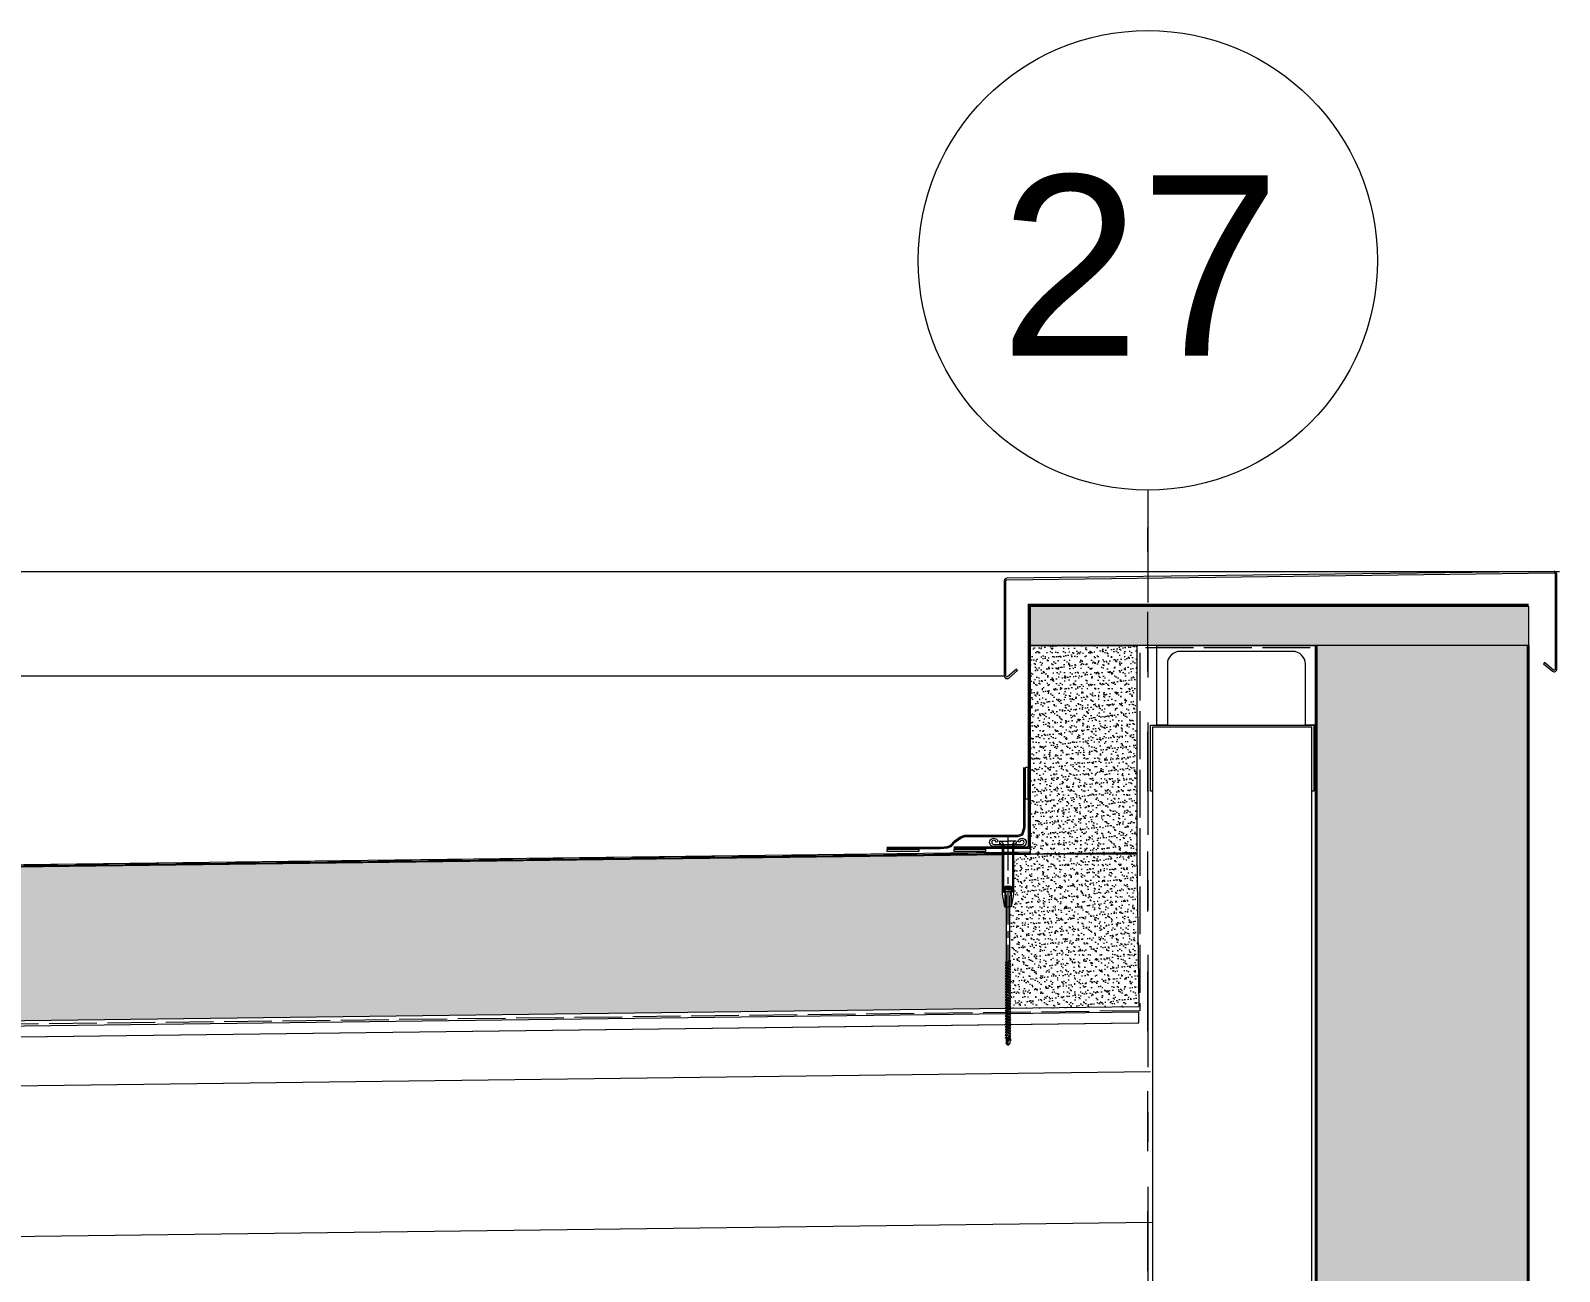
# Model space of a CAD drawing. Header units: millimetres. Extents: x -54677 to 188015, y -4000 to 32873.
# Drawn here: x 185015 to 186456, y 31704 to 32873 of the extents above; entities that cross this region are included whole.
import ezdxf

# ---------------------------------------------------------------- set-up
doc = ezdxf.new("R2010")
doc.units = ezdxf.units.MM
doc.header["$MEASUREMENT"] = 0
for name, pattern in [('CENTRE', [50.8, 31.75, -6.35, 6.35, -6.35]), ('Dashed', [112.888889, 56.444445, -56.444445]), ('Double Dashed', [218.722215, 105.83333, -42.333331, 28.222222, -42.333331]), ('HIDDEN', [47.625, 31.75, -15.875]), ('Hidden Line', [55, 45, -10]), ('HIDDEN2', [0.375, 0.25, -0.125])]:
    doc.linetypes.add(name, pattern=pattern)
for name, color, linetype, lineweight in [('2D Layer_Pen_No__1', 7, 'Continuous', 13), ('2D Layer_Pen_No__101', 252, 'Continuous', 15), ('2D Layer_Pen_No__172', 1, 'Continuous', 13), ('2D Layer_Pen_No__173', 1, 'Continuous', 18), ('2D Layer_Pen_No__3', 7, 'Continuous', 18), ('2D Layer_Pen_No__4', 7, 'Continuous', 20), ('2D Layer_Pen_No__5', 7, 'Continuous', 25), ('2D Layer_Pen_No__87', 8, 'Continuous', 20), ('2D Layer_Pen_No__9', 7, 'Continuous', 13)]:
    doc.layers.add(name, color=color, linetype=linetype, lineweight=lineweight)
for name, color, linetype, lineweight, true_color in [('2D Layer_Pen_No__241', 7, 'Continuous', 13, 0xc30c20), ('2D Layer_Pen_No__30', 7, 'Continuous', 50, 0x2a2a2a), ('2D Layer_Pen_No__61', 7, 'Continuous', 20, 0x6a6a6a), ('2D Layer_Pen_No__81', 7, 'Continuous', 20, 0x6a6a6a)]:
    doc.layers.add(name, color=color, linetype=linetype, lineweight=lineweight, true_color=true_color)
doc.styles.add('GENERATED_STYLE_2', font='')
doc.styles.get('GENERATED_STYLE_2').set_extended_font_data('Swis721 BT')
pattern_1 = [(37.5, (160184.873, 11417.1086), (-0.2519482, 7.7065243), [0, -6.079392, 0, -6.79932, 0, -6.49935]), (7.5, (160184.873, 11417.109), (7.078399, 11.2874554), [0, -3.279672, 0, -5.479452, 0, -2.09979]), (327.5, (160179.953, 11417.1086), (12.4553218, 0.022634), [0, -1.9998, 0, -7.19928, 0, -9.39906]), (317.5, (160179.953, 11417.109), (12.023304, 3.5103512), [0, -0.9999, 0, -4.719528, 0, -5.39946])]

msp = doc.modelspace()

# ---------------------------------------------------------------- hatches: boundary and pattern name
at = {"layer": '2D Layer_Pen_No__101', "linetype": 'Continuous'}
h = msp.add_hatch(dxfattribs=at)
h.set_pattern_fill('AR_SAND_0002', color=256, style=0, pattern_type=2)
h.set_pattern_definition(pattern_1)
h.paths.add_polyline_path([(185957.5, 32293.7), (185957.5, 32097.3), (186057.5, 32097.3), (186057.5, 32293.7)])
h = msp.add_hatch(dxfattribs=at)
h.set_pattern_fill('ANSI31_0002', color=256, style=0, pattern_type=2)
h.set_pattern_definition([(135, (187861.5, 31719.2), (898, 898), [])])
h.paths.add_polyline_path([(185952.7, 32178.9), (185954.9, 32178.9), (185954.9, 32148.9), (185952.7, 32148.9)])
h = msp.add_hatch(dxfattribs=at)
h.set_pattern_fill('ANSI31_0002', color=256, style=0, pattern_type=2)
h.set_pattern_definition([(135, (188161.4, 39081.6), (530.33, 530.33), [])])
h.paths.add_polyline_path([(185930.8, 32059.7), (185930.8, 32104.9, 0.414214), (185928.5, 32107.1, -0.371385), (185928.2, 32107.5), (185928.2, 32109, -0.414214), (185928.7, 32109.5, -0.333857), (185931.9, 32106.3), (185931.9, 32099.5), (185932.1, 32099.1), (185932.1, 32097.6), (185931.9, 32097.1), (185931.9, 32061.5), (185933.2, 32061.2), (185933.2, 32047.5), (185933, 32047.5)])
h = msp.add_hatch(dxfattribs=at)
h.set_pattern_fill('ANSI31_0002', color=256, style=0, pattern_type=2)
h.set_pattern_definition([(135, (188162.4, 39081.6), (530.33, 530.33), [])])
h.paths.add_polyline_path([(185943.5, 32109.5, -0.414214), (185944, 32109), (185944, 32107.5, -0.371385), (185943.7, 32107.1, 0.414214), (185941.4, 32104.9), (185941.4, 32059.7), (185939.2, 32047.5), (185939, 32047.5), (185939, 32061.2), (185940.4, 32061.5), (185940.4, 32097.1), (185940.1, 32097.6), (185940.1, 32099.1), (185940.4, 32099.5), (185940.4, 32106.3, -0.333857)])
h = msp.add_hatch(dxfattribs=at)
h.set_pattern_fill('AR_SAND_0002', color=256, style=0, pattern_type=2)
h.set_pattern_definition(pattern_1)
h.paths.add_polyline_path([(182787.9, 32053.6), (182788.7, 31912.5), (185937.9, 31951.9), (185937.6, 31977.2), (185937.6, 31977.2), (185935.9, 31978.9), (185935.8, 31983.6), (185934.9, 31984.2), (185935.8, 31984.6), (185935.8, 31986.2), (185935.8, 31986.2), (185934.8, 31986.8), (185935.8, 31987.1), (185935.7, 31988.7), (185934.8, 31989.3), (185935.7, 31989.7), (185935.7, 31991.2), (185934.8, 31991.8), (185935.7, 31992.2), (185935.7, 31993.8), (185934.7, 31994.4), (185935.7, 31994.8), (185935.6, 31996.3), (185934.7, 31996.9), (185935.6, 31997.3), (185935.6, 31998.8), (185934.7, 31999.5), (185935.6, 31999.8), (185935.6, 32001.4), (185934.6, 32002), (185935.6, 32002.4), (185935.6, 32003.9), (185934.6, 32004.5), (185935.5, 32004.9), (185935.5, 32006.5), (185934.6, 32007.1), (185935.5, 32007.4), (185935.5, 32009), (185934.5, 32009.6), (185935.5, 32010), (185935.5, 32011.5), (185934.5, 32012.1), (185935.4, 32012.5), (185935.4, 32014.1), (185934.5, 32014.7), (185935.4, 32015), (185935.4, 32016.6), (185934.4, 32017.2), (185935.4, 32017.6), (185935.4, 32019.1), (185934.4, 32019.7), (185935.3, 32020.1), (185935.3, 32021.7), (185934.4, 32022.3), (185935.3, 32022.6), (185935.3, 32024.2), (185934.3, 32024.8), (185935.3, 32025.2), (185935.3, 32026.7), (185934.3, 32027.3), (185935.3, 32027.7), (185935.2, 32029.3), (185934.3, 32029.9), (185935.2, 32030.3), (185935.2, 32031.8), (185934.2, 32032.4), (185935.2, 32032.8), (185935.2, 32034.1), (185934.2, 32034.7), (185935.2, 32035), (185935.1, 32036.6), (185934.2, 32037.2), (185935.1, 32037.6), (185935.1, 32039.1), (185934.2, 32039.7), (185935.1, 32040.1), (185935.1, 32041.7), (185934.1, 32042.3), (185935.1, 32042.6), (185935, 32044.2), (185934.1, 32044.8), (185935, 32045.2), (185935, 32046.7), (185934.3, 32047.2), (185933.7, 32047.2), (185931.3, 32059.4), (185930.8, 32096.9), (182959.3, 32059.3), (182959.1, 32056.6)])
h = msp.add_hatch(dxfattribs=at)
h.set_pattern_fill('ANSI31_0002', color=256, style=0, pattern_type=2)
h.set_pattern_definition([(135, (187784.4, 31692.5), (898, 898), [])])
h.paths.add_polyline_path([(185852, 32102.1), (185852, 32099.9), (185822, 32099.9), (185822, 32102.1)])
h = msp.add_hatch(dxfattribs=at)
h.set_pattern_fill('ANSI31_0002', color=256, style=0, pattern_type=2)
h.set_pattern_definition([(135, (187847.4, 31692.5), (898, 898), [])])
h.paths.add_polyline_path([(185915, 32102.1), (185915, 32099.9), (185885, 32099.9), (185885, 32102.1)])
h = msp.add_hatch(dxfattribs=at)
h.set_pattern_fill('AR_SAND_0002', color=256, style=0, pattern_type=2)
h.set_pattern_definition(pattern_1)
h.paths.add_polyline_path([(186059.3, 31953.5), (186057.5, 32098.5), (185941.4, 32097.1), (185941.9, 32059.5), (185939.8, 32047.2), (185938.5, 32047.2), (185938.5, 32046.5), (185938.5, 32046.5), (185939.5, 32045.9), (185938.6, 32045.5), (185938.5, 32045.5), (185938.5, 32044), (185938.6, 32044), (185939.5, 32043.4), (185938.6, 32043), (185938.6, 32043), (185938.6, 32041.4), (185938.6, 32041.4), (185939.6, 32040.8), (185938.6, 32040.4), (185938.6, 32040.4), (185938.6, 32038.9), (185938.6, 32038.9), (185939.6, 32038.3), (185938.6, 32037.9), (185938.6, 32037.9), (185938.6, 32036.4), (185938.7, 32036.4), (185939.6, 32035.7), (185938.7, 32035.4), (185938.7, 32035.4), (185938.7, 32033.8), (185938.7, 32033.8), (185939.7, 32033.2), (185938.7, 32032.8), (185938.7, 32031.6), (185939.7, 32031), (185938.7, 32030.6), (185938.7, 32030.6), (185938.7, 32029), (185938.8, 32029), (185939.7, 32028.4), (185938.8, 32028.1), (185938.7, 32028.1), (185938.8, 32026.5), (185938.8, 32026.5), (185939.7, 32025.9), (185938.8, 32025.5), (185938.8, 32024), (185939.8, 32023.4), (185938.8, 32023), (185938.8, 32023), (185938.8, 32021.4), (185938.9, 32021.4), (185939.8, 32020.8), (185938.9, 32020.4), (185938.8, 32020.5), (185938.9, 32018.9), (185938.9, 32018.9), (185939.8, 32018.3), (185938.9, 32017.9), (185938.9, 32017.9), (185938.9, 32016.4), (185938.9, 32016.4), (185939.9, 32015.7), (185938.9, 32015.4), (185938.9, 32015.4), (185938.9, 32013.8), (185938.9, 32013.8), (185939.9, 32013.2), (185939, 32012.8), (185938.9, 32012.8), (185939, 32011.3), (185939, 32011.3), (185939.9, 32010.7), (185939, 32010.3), (185939, 32010.3), (185939, 32008.8), (185939, 32008.7), (185940, 32008.1), (185939, 32007.8), (185939, 32007.8), (185939, 32006.2), (185939, 32006.2), (185940, 32005.6), (185939.1, 32005.2), (185939, 32005.2), (185939.1, 32003.7), (185939.1, 32003.7), (185940, 32003.1), (185939.1, 32002.7), (185939.1, 32002.7), (185939.1, 32001.1), (185939.1, 32001.1), (185940.1, 32000.5), (185939.1, 32000.2), (185939.1, 32000.2), (185939.1, 31998.6), (185939.1, 31998.6), (185940.1, 31998), (185939.2, 31997.6), (185939.1, 31997.6), (185939.1, 31996.1), (185939.2, 31996.1), (185940.1, 31995.5), (185939.2, 31995.1), (185939.2, 31995.1), (185939.2, 31993.5), (185939.2, 31993.5), (185940.2, 31992.9), (185939.2, 31992.5), (185939.2, 31992.6), (185939.2, 31991), (185939.2, 31991), (185940.2, 31990.4), (185939.2, 31990), (185939.2, 31990), (185939.2, 31988.5), (185939.3, 31988.5), (185940.2, 31987.9), (185939.3, 31987.5), (185939.3, 31987.5), (185939.3, 31985.9), (185939.3, 31985.9), (185940.3, 31985.3), (185939.3, 31984.9), (185939.3, 31981.4), (185939.3, 31978.6), (185937.6, 31977.2), (185937.9, 31951.9)])
at = {"layer": '2D Layer_Pen_No__4', "linetype": 'Continuous', "lineweight": 0, "true_color": 0x000000}
msp.add_hatch(color=178, dxfattribs=at).paths.add_polyline_path([(186226.8, 32293.7), (186226.8, 31674), (186226.8, 31674.1), (186243.8, 31674.1), (186243.8, 31664.1), (186248.8, 31654.1), (186425.8, 31654.1), (186425.8, 32293.7)])
at = {"layer": '2D Layer_Pen_No__81', "linetype": 'Continuous'}
h = msp.add_hatch(dxfattribs=at)
h.set_pattern_fill('AR_SAND_0002', color=256, style=0, pattern_type=2)
h.set_pattern_definition(pattern_1)
h.paths.add_polyline_path([(186426.5, 32330.7), (186426.5, 32293.7), (186037.3, 32293.7), (185957.5, 32293.7), (185957.5, 32330.7)])

# ---------------------------------------------------------------- linework, layer by layer
at = {"layer": '2D Layer_Pen_No__1', "linetype": 'Continuous'}
for p, q in [((185952.7, 32148.9), (185952.7, 32178.9)), ((185954.9, 32178.9), (185952.7, 32178.9)), ((185954.9, 32178.9), (185954.9, 32148.9)), ((185954.9, 32148.9), (185952.7, 32148.9)), ((183152, 32064.3), (185956.5, 32099.5)), ((183152, 32063.1), (185956.5, 32098.3)), ((185822, 32103.7), (185872.7, 32103.7)), ((185822, 32102.5), (185872.7, 32102.5)), ((185822, 32102.1), (185852, 32102.1)), ((185822, 32102.1), (185822, 32099.9)), ((185852, 32099.9), (185822, 32099.9)), ((185852, 32102.1), (185852, 32099.9)), ((185885, 32102.1), (185915, 32102.1)), ((185885, 32102.1), (185885, 32099.9)), ((185915, 32099.9), (185885, 32099.9)), ((185915, 32102.1), (185915, 32099.9))]:
    msp.add_line(p, q, dxfattribs=at)
at = {"layer": '2D Layer_Pen_No__1', "linetype": 'Continuous', "flags": 128}
for points in [[(185955.3, 32332.8), (185955.3, 32103.7), (185885, 32103.7)], [(185956.5, 32331.6), (185956.5, 32102.5), (185885, 32102.5)], [(185955.3, 32332.8), (186426.5, 32332.8)], [(185956.5, 32331.6), (186426.5, 32331.6)], [(185872.6, 32103.7), (185879, 32104.3), (185882, 32105.6), (185885.8, 32109.9), (185891.2, 32113.5), (185895.4, 32115.1), (185945.6, 32115.1), (185949.2, 32116.3), (185951.1, 32122.3), (185951.1, 32178.8)], [(185872.7, 32102.5), (185879.3, 32103.2), (185882.7, 32104.6), (185886.6, 32109), (185891.7, 32112.4), (185895.6, 32113.9), (185945.8, 32113.9), (185950.2, 32115.4), (185952.3, 32122.1), (185952.3, 32178.8)], [(183895, 32071.4), (186057.5, 32098.5), (186059.3, 31953.5), (182785.3, 31912.5)], [(183800, 31910.2), (186059.5, 31938.5), (186059.4, 31948.5), (182984.3, 31909.9)], [(182984.3, 31899.9), (184328.9, 31916.8), (186058.3, 31938.4)], [(183149.6, 31856), (186070.5, 31892.6)], [(183138.8, 31714), (186072.3, 31750.6)]]:
    msp.add_lwpolyline(points, dxfattribs=at)
at = {"layer": '2D Layer_Pen_No__1', "linetype": 'HIDDEN', "flags": 128}
for points in [[(185955.9, 32332.2), (185955.9, 32103.1), (185885, 32103.1)], [(185955.9, 32332.2), (186426.5, 32332.2)], [(185822, 32103.1), (185872.7, 32103.1), (185879.1, 32103.7), (185882.4, 32105.1), (185886.2, 32109.5), (185891.4, 32113), (185895.5, 32114.5), (185945.7, 32114.5), (185949.7, 32115.8), (185951.7, 32122.2), (185951.7, 32178.8)], [(183152, 32063.7), (185956.5, 32098.9)]]:
    msp.add_lwpolyline(points, dxfattribs=at)
at = {"layer": '2D Layer_Pen_No__1', "linetype": 'Continuous', "flags": 128}
for points in [[(186426.5, 32330.7), (186426.5, 32293.7), (186037.3, 32293.7), (185957.5, 32293.7), (185957.5, 32330.7)], [(186057.5, 32097.3), (185957.5, 32097.3), (185957.5, 32293.7), (186057.5, 32293.7)]]:
    msp.add_lwpolyline(points, close=True, dxfattribs=at)
at = {"layer": '2D Layer_Pen_No__1', "linetype": 'Hidden Line', "flags": 128}
msp.add_lwpolyline([(186220.8, 32291.5), (186060.5, 32291.5), (186060.5, 31949.7), (182984.3, 31913.1)], dxfattribs=at)
at = {"layer": '2D Layer_Pen_No__1', "linetype": 'Continuous', "flags": 128}
msp.add_lwpolyline([(185949.4, 32106.4, 2.193008), (185947.4, 32108.6), (185945.5, 32109, -2.152322), (185949.4, 32104.4), (185922.8, 32104.4, -2.152322), (185926.7, 32109), (185924.8, 32108.6, 2.193008), (185922.8, 32106.4)], format="xyb", close=True, dxfattribs=at)
at = {"layer": '2D Layer_Pen_No__101', "linetype": 'Continuous'}
for p, q in [((185931.8, 32064.1), (185931.8, 32064.7)), ((185940.4, 32064.1), (185940.4, 32064.7)), ((185940.4, 32064.1), (185931.8, 32064.1)), ((185934.1, 32062), (185931.8, 32064.1)), ((185934.1, 32059.7), (185934.1, 32062)), ((185934.1, 32059.7), (185934.4, 32057.6)), ((185934.4, 32062), (185936.7, 32062)), ((185934.4, 32057.6), (185934.4, 31995.6)), ((185938.2, 32059.9), (185937.9, 32057.6)), ((185937.9, 31997), (185937.9, 32057.6)), ((185938.2, 32062), (185940.4, 32064.1)), ((185938.2, 32059.9), (185938.2, 32062)), ((185934.4, 31995.6), (185933.4, 31995.2)), ((185933.4, 31995.2), (185934.4, 31994.6)), ((185934.4, 31993.1), (185933.4, 31992.7)), ((185933.4, 31992.7), (185934.4, 31992.1)), ((185938.3, 31994.1), (185934, 31994.9)), ((185938.3, 31991.5), (185934, 31992.4)), ((185937.9, 31994.3), (185934.4, 31995.6)), ((185934.4, 31994.6), (185934.4, 31993.1)), ((185937.9, 31993.4), (185934.4, 31994.6)), ((185937.9, 31991.8), (185934.4, 31993.1)), ((185935.8, 31996.9), (185937.9, 31997)), ((185935.8, 31996.9), (185937.9, 31996)), ((185935.8, 31996.9), (185938.3, 31996.7)), ((185938.8, 31996.4), (185937.9, 31997)), ((185937.9, 31996), (185938.8, 31996.4)), ((185937.9, 31996), (185937.9, 31994.4)), ((185938.9, 31993.7), (185937.9, 31994.3)), ((185937.9, 31993.4), (185938.9, 31993.7)), ((185937.9, 31993.4), (185937.9, 31991.8)), ((185934.4, 31990.5), (185933.4, 31990.2)), ((185933.4, 31990.2), (185934.4, 31989.6)), ((185934.4, 31988), (185933.4, 31987.6)), ((185933.4, 31987.6), (185934.4, 31987)), ((185934.4, 31985.5), (185933.4, 31985.1)), ((185933.4, 31985.1), (185934.4, 31984.5)), ((185934.4, 31982.9), (185933.4, 31982.6)), ((185933.4, 31982.6), (185934.4, 31982)), ((185934.4, 31980.4), (185933.4, 31980)), ((185933.4, 31980), (185934.4, 31979.4)), ((185934.4, 31977.9), (185933.4, 31977.5)), ((185938.3, 31989), (185934, 31989.8)), ((185938.3, 31986.5), (185934, 31987.3)), ((185938.3, 31983.9), (185934, 31984.8)), ((185938.3, 31981.4), (185934, 31982.2)), ((185938.3, 31978.9), (185934, 31979.7)), ((185934.4, 31992.1), (185934.4, 31990.5)), ((185937.9, 31990.8), (185934.4, 31992.1)), ((185937.9, 31989.3), (185934.4, 31990.5)), ((185934.4, 31989.6), (185934.4, 31988)), ((185937.9, 31988.3), (185934.4, 31989.6)), ((185937.9, 31986.7), (185934.4, 31988)), ((185934.4, 31987), (185934.4, 31985.5)), ((185937.9, 31985.8), (185934.4, 31987)), ((185937.9, 31984.2), (185934.4, 31985.5)), ((185934.4, 31984.5), (185934.4, 31982.9)), ((185937.9, 31983.2), (185934.4, 31984.5)), ((185937.9, 31981.7), (185934.4, 31982.9)), ((185934.4, 31982), (185934.4, 31980.4)), ((185937.9, 31980.7), (185934.4, 31982)), ((185937.9, 31979.1), (185934.4, 31980.4)), ((185934.4, 31979.4), (185934.4, 31977.9)), ((185937.9, 31978.1), (185934.4, 31979.4)), ((185937.9, 31976.6), (185934.4, 31977.9)), ((185938.9, 31991.2), (185937.9, 31991.8)), ((185937.9, 31990.8), (185938.9, 31991.2)), ((185937.9, 31990.8), (185937.9, 31989.3)), ((185938.9, 31988.7), (185937.9, 31989.3)), ((185937.9, 31988.3), (185938.9, 31988.7)), ((185937.9, 31988.3), (185937.9, 31986.7)), ((185938.9, 31986.1), (185937.9, 31986.7)), ((185937.9, 31985.8), (185938.9, 31986.1)), ((185937.9, 31985.8), (185937.9, 31984.2)), ((185938.9, 31983.6), (185937.9, 31984.2)), ((185937.9, 31983.2), (185938.9, 31983.6)), ((185937.9, 31983.2), (185937.9, 31981.7)), ((185938.9, 31981), (185937.9, 31981.7)), ((185937.9, 31980.7), (185938.9, 31981)), ((185937.9, 31980.7), (185937.9, 31979.1)), ((185938.9, 31978.5), (185937.9, 31979.1)), ((185937.9, 31978.1), (185938.9, 31978.5)), ((185937.9, 31978.2), (185937.9, 31976.6)), ((185933.4, 31977.5), (185934.4, 31976.9)), ((185934.4, 31975.3), (185933.4, 31975)), ((185933.4, 31975), (185934.4, 31974.3)), ((185934.4, 31973.1), (185933.4, 31972.7)), ((185933.4, 31972.7), (185934.4, 31972.1)), ((185934.4, 31970.5), (185933.4, 31970.2)), ((185933.4, 31970.2), (185934.4, 31969.6)), ((185934.4, 31968), (185933.4, 31967.6)), ((185933.4, 31967.6), (185934.4, 31967)), ((185934.4, 31965.5), (185933.4, 31965.1)), ((185933.4, 31965.1), (185934.4, 31964.5)), ((185938.3, 31976.3), (185934, 31977.1)), ((185938.3, 31973.8), (185934, 31974.6)), ((185938.3, 31971.5), (185934, 31972.4)), ((185938.3, 31969), (185934, 31969.8)), ((185938.3, 31966.5), (185934, 31967.3)), ((185938.3, 31963.9), (185934, 31964.8)), ((185934.4, 31976.9), (185934.4, 31975.3)), ((185937.9, 31975.6), (185934.4, 31976.9)), ((185937.9, 31974.1), (185934.4, 31975.3)), ((185937.9, 31973.1), (185934.4, 31974.3)), ((185934.4, 31974.3), (185934.4, 31973.1)), ((185937.9, 31971.8), (185934.4, 31973.1)), ((185937.9, 31970.8), (185934.4, 31972.1)), ((185934.4, 31972.1), (185934.4, 31970.5)), ((185937.9, 31969.3), (185934.4, 31970.5)), ((185937.9, 31968.3), (185934.4, 31969.6)), ((185934.4, 31969.6), (185934.4, 31968)), ((185937.9, 31966.7), (185934.4, 31968)), ((185937.9, 31965.8), (185934.4, 31967)), ((185934.4, 31967), (185934.4, 31965.5)), ((185937.9, 31964.2), (185934.4, 31965.5)), ((185937.9, 31963.2), (185934.4, 31964.5)), ((185934.4, 31964.5), (185934.4, 31962.9)), ((185938.9, 31976), (185937.9, 31976.6)), ((185937.9, 31975.6), (185938.9, 31976)), ((185937.9, 31975.6), (185937.9, 31974.1)), ((185938.9, 31973.4), (185937.9, 31974.1)), ((185937.9, 31973.1), (185938.9, 31973.4)), ((185937.9, 31973.1), (185937.9, 31971.8)), ((185938.9, 31971.2), (185937.9, 31971.8)), ((185937.9, 31970.8), (185938.9, 31971.2)), ((185937.9, 31970.8), (185937.9, 31969.3)), ((185938.9, 31968.7), (185937.9, 31969.3)), ((185937.9, 31968.3), (185938.9, 31968.7)), ((185937.9, 31968.3), (185937.9, 31966.7)), ((185938.9, 31966.1), (185937.9, 31966.7)), ((185937.9, 31965.8), (185938.9, 31966.1)), ((185937.9, 31965.8), (185937.9, 31964.2)), ((185938.9, 31963.6), (185937.9, 31964.2)), ((185937.9, 31963.2), (185938.9, 31963.6)), ((185934.4, 31962.9), (185933.4, 31962.6)), ((185933.4, 31962.6), (185934.4, 31962)), ((185934.4, 31960.4), (185933.4, 31960)), ((185933.4, 31960), (185934.4, 31959.4)), ((185934.4, 31957.9), (185933.4, 31957.5)), ((185933.4, 31957.5), (185934.4, 31956.9)), ((185934.4, 31955.3), (185933.4, 31955)), ((185933.4, 31955), (185934.4, 31954.3)), ((185934.4, 31952.8), (185933.4, 31952.4)), ((185933.4, 31952.4), (185934.4, 31951.8)), ((185934.4, 31950.3), (185933.4, 31949.9)), ((185933.4, 31949.9), (185934.4, 31949.3)), ((185938.3, 31961.4), (185934, 31962.2)), ((185938.3, 31958.9), (185934, 31959.7)), ((185938.3, 31956.3), (185934, 31957.1)), ((185938.3, 31953.8), (185934, 31954.6)), ((185938.3, 31951.3), (185934, 31952.1)), ((185938.3, 31948.7), (185934, 31949.5)), ((185937.9, 31961.7), (185934.4, 31962.9)), ((185937.9, 31960.7), (185934.4, 31962)), ((185934.4, 31962), (185934.4, 31960.4)), ((185937.9, 31959.1), (185934.4, 31960.4)), ((185937.9, 31958.1), (185934.4, 31959.4)), ((185934.4, 31959.4), (185934.4, 31957.9)), ((185937.9, 31956.6), (185934.4, 31957.9)), ((185937.9, 31955.6), (185934.4, 31956.9)), ((185934.4, 31956.9), (185934.4, 31955.3)), ((185937.9, 31954.1), (185934.4, 31955.3)), ((185937.9, 31953.1), (185934.4, 31954.3)), ((185934.4, 31954.3), (185934.4, 31952.8)), ((185937.9, 31951.5), (185934.4, 31952.8)), ((185937.9, 31950.5), (185934.4, 31951.8)), ((185934.4, 31951.8), (185934.4, 31950.3)), ((185937.9, 31949), (185934.4, 31950.3)), ((185937.9, 31948), (185934.4, 31949.3)), ((185934.4, 31949.3), (185934.4, 31947.7)), ((185937.9, 31963.2), (185937.9, 31961.7)), ((185938.9, 31961), (185937.9, 31961.7)), ((185937.9, 31960.7), (185938.9, 31961)), ((185937.9, 31960.7), (185937.9, 31959.1)), ((185938.9, 31958.5), (185937.9, 31959.1)), ((185937.9, 31958.1), (185938.9, 31958.5)), ((185937.9, 31958.2), (185937.9, 31956.6)), ((185938.9, 31956), (185937.9, 31956.6)), ((185937.9, 31955.6), (185938.9, 31956)), ((185937.9, 31955.6), (185937.9, 31954.1)), ((185938.9, 31953.4), (185937.9, 31954.1)), ((185937.9, 31953.1), (185938.9, 31953.4)), ((185937.9, 31953.1), (185937.9, 31951.5)), ((185938.9, 31950.9), (185937.9, 31951.5)), ((185937.9, 31950.5), (185938.9, 31950.9)), ((185937.9, 31950.5), (185937.9, 31949)), ((185934.4, 31947.7), (185933.4, 31947.4)), ((185933.4, 31947.4), (185934.4, 31946.7)), ((185934.4, 31945.2), (185933.4, 31944.8)), ((185933.4, 31944.8), (185934.4, 31944.2)), ((185934.4, 31942.6), (185933.4, 31942.3)), ((185933.4, 31942.3), (185934.4, 31941.7)), ((185934.4, 31940.1), (185933.4, 31939.7)), ((185933.4, 31939.7), (185934.4, 31939.1)), ((185934.4, 31937.6), (185933.4, 31937.2)), ((185933.4, 31937.2), (185934.4, 31936.6)), ((185934.4, 31935), (185933.4, 31934.7)), ((185933.4, 31934.7), (185934.4, 31934.1)), ((185938.3, 31946.2), (185934, 31947)), ((185938.3, 31943.6), (185934, 31944.5)), ((185938.3, 31941.1), (185934, 31941.9)), ((185938.3, 31938.6), (185934, 31939.4)), ((185938.3, 31936), (185934, 31936.9)), ((185937.9, 31946.4), (185934.4, 31947.7)), ((185937.9, 31945.5), (185934.4, 31946.7)), ((185934.4, 31946.7), (185934.4, 31945.2)), ((185937.9, 31943.9), (185934.4, 31945.2)), ((185937.9, 31942.9), (185934.4, 31944.2)), ((185934.4, 31944.2), (185934.4, 31942.6)), ((185937.9, 31941.4), (185934.4, 31942.6)), ((185937.9, 31940.4), (185934.4, 31941.7)), ((185934.4, 31941.7), (185934.4, 31940.1)), ((185937.9, 31938.8), (185934.4, 31940.1)), ((185937.9, 31937.9), (185934.4, 31939.1)), ((185934.4, 31939.1), (185934.4, 31937.6)), ((185937.9, 31936.3), (185934.4, 31937.6)), ((185937.9, 31935.3), (185934.4, 31936.6)), ((185934.4, 31936.6), (185934.4, 31935)), ((185937.9, 31933.8), (185934.4, 31935)), ((185938.9, 31948.4), (185937.9, 31949)), ((185937.9, 31948), (185938.9, 31948.4)), ((185937.9, 31948), (185937.9, 31946.5)), ((185938.9, 31945.8), (185937.9, 31946.4)), ((185937.9, 31945.5), (185938.9, 31945.8)), ((185937.9, 31945.5), (185937.9, 31943.9)), ((185938.9, 31943.3), (185937.9, 31943.9)), ((185937.9, 31942.9), (185938.9, 31943.3)), ((185937.9, 31942.9), (185937.9, 31941.4)), ((185938.9, 31940.8), (185937.9, 31941.4)), ((185937.9, 31940.4), (185938.9, 31940.8)), ((185937.9, 31940.4), (185937.9, 31938.8)), ((185938.9, 31938.2), (185937.9, 31938.8)), ((185937.9, 31937.9), (185938.9, 31938.2)), ((185937.9, 31937.9), (185937.9, 31936.3)), ((185938.9, 31935.7), (185937.9, 31936.3)), ((185937.9, 31935.3), (185938.9, 31935.7)), ((185937.9, 31935.3), (185937.9, 31933.8)), ((185934.4, 31932.5), (185933.4, 31932.1)), ((185933.4, 31932.1), (185934.4, 31931.5)), ((185934.4, 31930), (185933.4, 31929.6)), ((185933.4, 31929.6), (185934.4, 31929)), ((185934.4, 31927.4), (185933.4, 31927.1)), ((185933.4, 31927.1), (185934.4, 31926.4)), ((185934.4, 31924.9), (185933.5, 31924.5)), ((185933.5, 31924.5), (185934.4, 31923.9)), ((185938.3, 31933.5), (185934, 31934.3)), ((185938.3, 31931), (185934, 31931.8)), ((185938.3, 31928.4), (185934, 31929.3)), ((185938.3, 31925.9), (185934, 31926.7)), ((185935.6, 31924), (185934, 31924.2)), ((185937.9, 31932.8), (185934.4, 31934.1)), ((185934.4, 31934.1), (185934.4, 31932.5)), ((185937.9, 31931.2), (185934.4, 31932.5)), ((185937.9, 31930.3), (185934.4, 31931.5)), ((185934.4, 31931.5), (185934.4, 31930)), ((185937.9, 31928.7), (185934.4, 31930)), ((185934.4, 31929), (185934.4, 31927.4)), ((185937.9, 31927.7), (185934.4, 31929)), ((185937.9, 31926.2), (185934.4, 31927.4)), ((185937.9, 31925.2), (185934.4, 31926.4)), ((185934.4, 31926.4), (185934.4, 31924.9)), ((185935.6, 31924), (185934.4, 31924.9)), ((185935.6, 31924), (185934.4, 31923.9)), ((185934.4, 31923.9), (185934.4, 31919.2)), ((185935.4, 31919.2), (185935.4, 31922.4)), ((185936.1, 31917.4), (185935.5, 31922.8)), ((185938.9, 31933.2), (185937.9, 31933.8)), ((185937.9, 31932.8), (185938.9, 31933.2)), ((185937.9, 31932.8), (185937.9, 31931.2)), ((185938.9, 31930.6), (185937.9, 31931.2)), ((185937.9, 31930.3), (185938.9, 31930.6)), ((185937.9, 31930.3), (185937.9, 31928.7)), ((185938.9, 31928.1), (185937.9, 31928.7)), ((185937.9, 31927.7), (185938.9, 31928.1)), ((185937.9, 31927.7), (185937.9, 31926.2)), ((185938.9, 31925.5), (185937.9, 31926.2)), ((185937.9, 31925.2), (185938.9, 31925.5)), ((185937.9, 31925.2), (185937.9, 31921.7)), ((185937.9, 31921.9), (185937.9, 31918.8)), ((185936.1, 31917.4), (185934.4, 31919.2)), ((185934.4, 31919.2), (185935.4, 31919.2)), ((185936.1, 31917.4), (185935.4, 31919.2)), ((185936.1, 31917.4), (185937.9, 31918.8))]:
    msp.add_line(p, q, dxfattribs=at)
at = {"layer": '2D Layer_Pen_No__173', "linetype": 'Double Dashed'}
msp.add_line((186067.9, 32440), (186067.9, 10068), dxfattribs=at)
at = {"layer": '2D Layer_Pen_No__241', "linetype": 'Dashed'}
msp.add_line((186067.9, 9917.1), (186067.9, 32404.7), dxfattribs=at)
at = {"layer": '2D Layer_Pen_No__241', "linetype": 'Continuous'}
msp.add_circle((186067.9, 32656.4), 216.4, dxfattribs=at)
at = {"layer": '2D Layer_Pen_No__3', "linetype": 'Continuous', "flags": 128}
msp.add_lwpolyline([(186453.2, 32361, 0.414214), (186450.7, 32363.5), (185935.2, 32357.1, 0.414214), (185932.7, 32354.6), (185932.7, 32265.1, 0.63707), (185936.8, 32263.1), (185945.2, 32270.2), (185944.2, 32271.4), (185935.8, 32264.3, -0.63707), (185934.2, 32265.1), (185934.2, 32354.6, -0.414214), (185935.2, 32355.6), (186450.7, 32362, -0.414214), (186451.7, 32361), (186451.7, 32271.4, -0.63707), (186450.1, 32270.6), (186441.6, 32277.7), (186440.7, 32276.6), (186449.1, 32269.5, 0.63707), (186453.2, 32271.4)], format="xyb", close=True, dxfattribs=at)
at = {"layer": '2D Layer_Pen_No__30', "linetype": 'Continuous'}
for centre, radius, start, end in [((185936.1, 32059), 7.18, 53.3075, 126.6925), ((185936.5, 31922.3), 1.05, 109.8389, 178.4404), ((185936.6, 31922.4), 1.01, 33.5846, 116.1899), ((185936.1, 31921.8), 1.73, 355.6598, 42.508)]:
    msp.add_arc(centre, radius, start, end, dxfattribs=at)
at = {"layer": '2D Layer_Pen_No__5', "linetype": 'Continuous'}
msp.add_line((186226.3, 31694.7), (186226.3, 32293.7), dxfattribs=at)
at = {"layer": '2D Layer_Pen_No__5', "linetype": 'Continuous', "flags": 128}
msp.add_lwpolyline([(186226.8, 32293.7), (186226.8, 31694.7)], dxfattribs=at)
msp.add_lwpolyline([(186426.5, 32293.7), (186426.5, 31640.2, -0.440011), (186424.9, 31638.7), (186413.5, 31639.7), (186407.9, 31640.2, -0.388879), (186406.5, 31641.7), (186406.5, 31649.6), (186407.2, 31649.6), (186407.2, 31641.6, 0.388879), (186407.8, 31640.9), (186413.7, 31640.4), (186425, 31639.4, 0.440011), (186425.8, 31640.1), (186425.8, 32293.7)], format="xyb", dxfattribs=at)
at = {"layer": '2D Layer_Pen_No__61', "linetype": 'Continuous', "flags": 128}
msp.add_lwpolyline([(186226.3, 32218.7), (186216.3, 32218.7), (186216.3, 32276.2, 0.414214), (186204.3, 32288.2), (186098.3, 32288.2, 0.414214), (186086.3, 32276.2), (186086.3, 32218.7), (186076.3, 32218.7), (186076.3, 32293.7), (186226.3, 32293.7)], format="xyb", close=True, dxfattribs=at)
at = {"layer": '2D Layer_Pen_No__81', "linetype": 'Continuous', "flags": 128}
msp.add_lwpolyline([(186224.4, 32156.7), (186222.4, 32156.7), (186222.4, 32216.7), (186072.4, 32216.7), (186072.4, 32156.7), (186070.4, 32156.7), (186070.4, 32218.7), (186224.4, 32218.7)], close=True, dxfattribs=at)
for points in [[(186072.4, 32216.7), (186072.4, 30625.1)], [(186222.4, 30625.1), (186222.4, 32216.7)]]:
    msp.add_lwpolyline(points, dxfattribs=at)
at = {"layer": '2D Layer_Pen_No__87', "linetype": 'Continuous'}
for p, q in [((182774.7, 32363.5), (186455.7, 32363.5)), ((182774.7, 32265.1), (185932.7, 32265.1))]:
    msp.add_line(p, q, dxfattribs=at)
at = {"layer": '2D Layer_Pen_No__9', "linetype": 'Continuous'}
for p, q in [((185928.2, 32109), (185928.2, 32107.5)), ((185928.7, 32109.5), (185936.1, 32109.5)), ((185943.5, 32109.5), (185936.1, 32109.5)), ((185944, 32109), (185944, 32107.5)), ((185930.8, 32104.9), (185930.8, 32059.7)), ((185931.9, 32106.3), (185931.9, 32099.5)), ((185931.9, 32099.5), (185932.1, 32099.1)), ((185932.1, 32097.6), (185931.9, 32097.1)), ((185931.9, 32097.1), (185931.9, 32061.5)), ((185932.1, 32099.1), (185932.1, 32097.6)), ((185940.4, 32099.5), (185940.1, 32099.1)), ((185940.1, 32099.1), (185940.1, 32097.6)), ((185940.1, 32097.6), (185940.4, 32097.1)), ((185940.4, 32106.3), (185940.4, 32099.5)), ((185940.4, 32097.1), (185940.4, 32061.5)), ((185941.4, 32104.9), (185941.4, 32059.7)), ((185930.8, 32059.7), (185933, 32047.5)), ((185931.9, 32062.3), (185933.2, 32062)), ((185931.9, 32062.3), (185936.1, 32062.3)), ((185931.9, 32061.5), (185933.2, 32061.2)), ((185933.2, 32062), (185936.1, 32062)), ((185933.2, 32062), (185933.2, 32047.5)), ((185940.4, 32062.3), (185936.1, 32062.3)), ((185939, 32062), (185936.1, 32062)), ((185940.4, 32062.3), (185939, 32062)), ((185939, 32062), (185939, 32047.5)), ((185940.4, 32061.5), (185939, 32061.2)), ((185941.4, 32059.7), (185939.2, 32047.5)), ((185933, 32047.5), (185936.1, 32047.5)), ((185939.2, 32047.5), (185936.1, 32047.5))]:
    msp.add_line(p, q, dxfattribs=at)
at = {"layer": '2D Layer_Pen_No__9', "linetype": 'CENTRE'}
msp.add_line((185936.1, 32113.6), (185936.1, 31917.8), dxfattribs=at)
at = {"layer": '2D Layer_Pen_No__9', "linetype": 'HIDDEN2'}
msp.add_line((186057.4, 32098.5), (183152, 32062.1), dxfattribs=at)
at = {"layer": '2D Layer_Pen_No__9', "linetype": 'Continuous'}
for centre, radius, start, end in [((185928.7, 32109), 0.5, 90, 180), ((185928.6, 32107.5), 0.405, 178.177, 263.3199), ((185928.1, 32105.7), 3.75, 7.8092, 81.6571), ((185944.1, 32105.7), 3.75, 98.3429, 172.1908), ((185943.5, 32109), 0.5, 0, 90), ((185943.6, 32107.5), 0.405, 276.6801, 1.823), ((185928.5, 32104.9), 2.25, 0, 90), ((185943.7, 32104.9), 2.25, 90, 180)]:
    msp.add_arc(centre, radius, start, end, dxfattribs=at)

# ---------------------------------------------------------------- texts
at = {"layer": '2D Layer_Pen_No__172', "linetype": 'Continuous', "insert": (185928.5, 32736.6), "char_height": 170, "attachment_point": 1, "style": 'GENERATED_STYLE_2'}
msp.add_mtext('\\A1;{\\fSwis721 BT|b0|i0|c0|p34;27}', dxfattribs=at)

doc.saveas('drawing.dxf')
